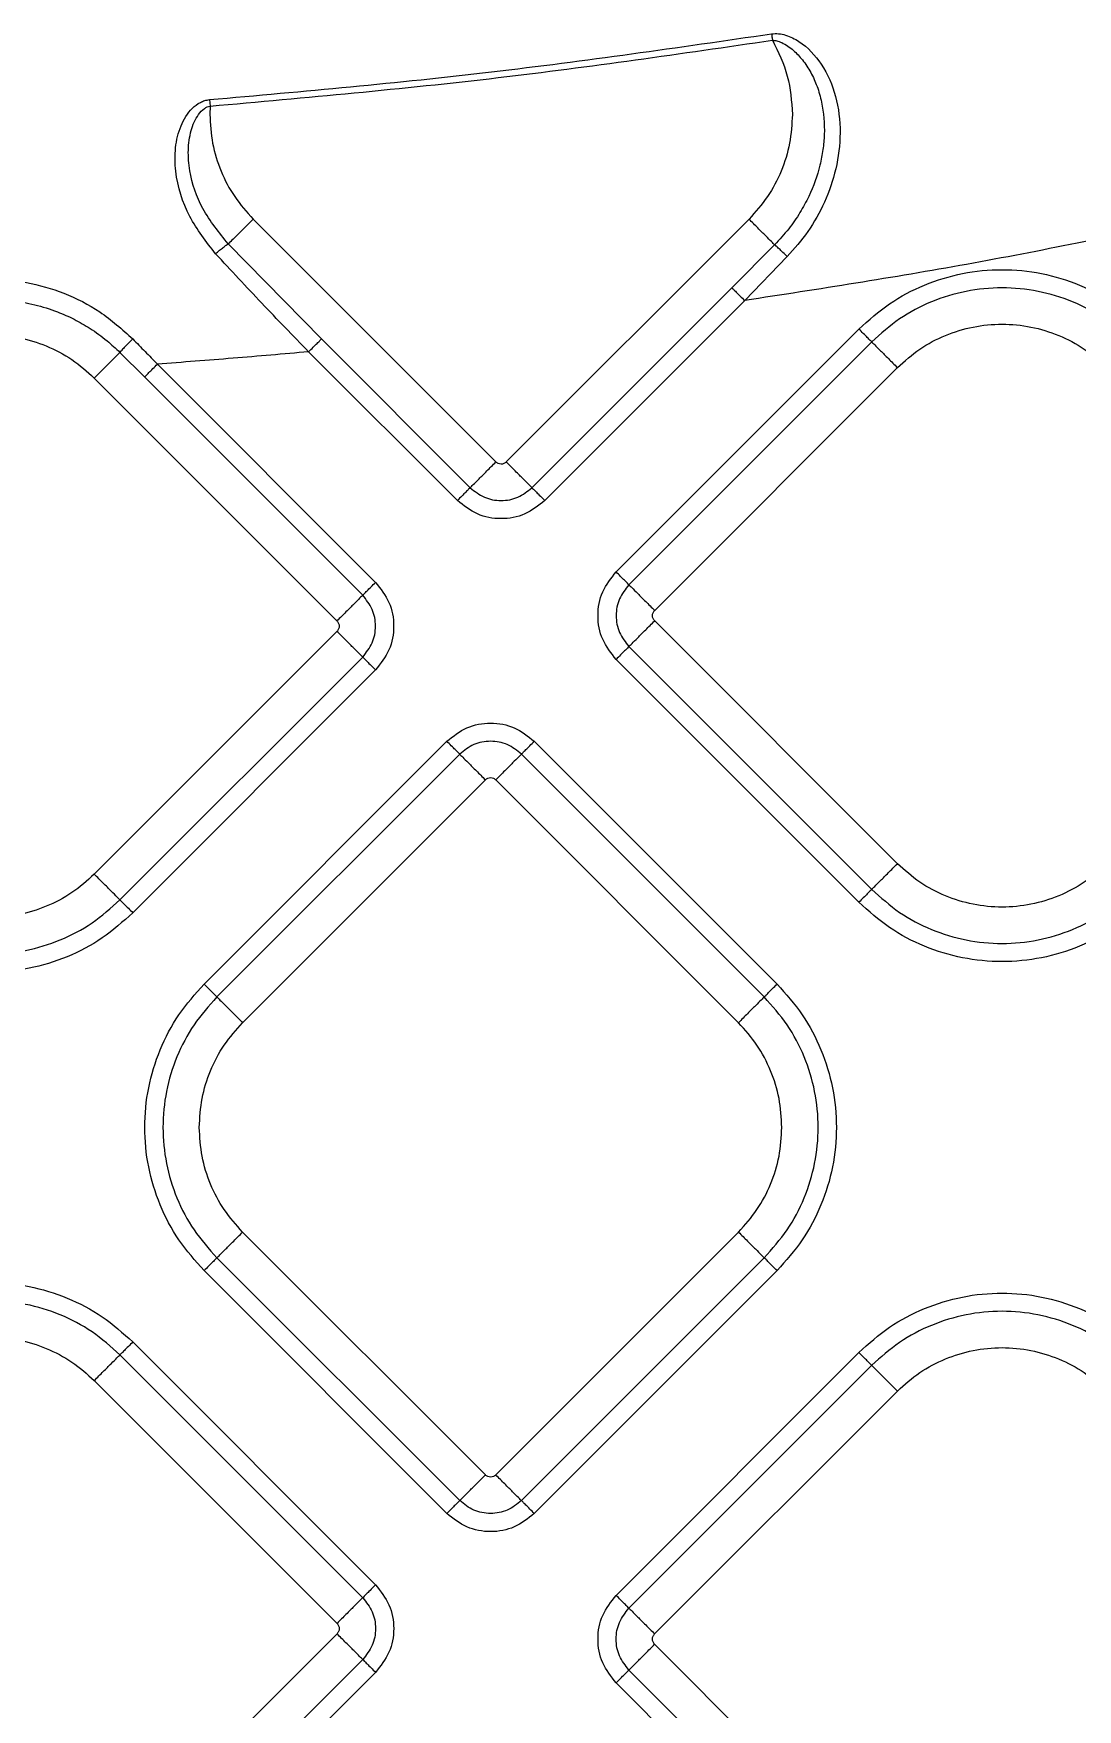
# Model space of a CAD drawing. Extents: x 939 to 1039, y 781 to 934.
# Drawn here: x 968.174 to 971.007, y 839.913 to 844.46 of the extents above; entities that cross this region are included whole.
import ezdxf

# ---------------------------------------------------------------- set-up
doc = ezdxf.new("R2010")
doc.units = 0
doc.header["$MEASUREMENT"] = 0
doc.layers.add('1', color=4, linetype='Continuous')

# ---------------------------------------------------------------- blocks, each defined once
blk = doc.blocks.new('Envoy')
at = {"layer": '1', "color": 3, "linetype": 'Continuous', "lineweight": 25}
for p, q in [((29.9975, 45.1063), (29.9989, 45.0887)), ((29.9989, 45.0887), (29.9983, 45.0662)), ((30.7748, 44.1233), (30.1159, 44.7821)), ((31.4619, 44.7821), (30.8031, 44.1233)), ((30.3015, 44.4571), (30.0485, 44.7147)), ((31.5314, 44.7126), (31.4153, 44.596)), ((31.5658, 44.6803), (31.4501, 44.5612)), ((30.8728, 44.0535), (31.4153, 44.596)), ((31.4501, 44.5612), (30.9077, 44.0187)), ((31.1012, 43.8252), (31.76, 44.484)), ((30.6702, 44.0187), (30.2666, 44.4222)), ((30.3015, 44.4571), (30.7051, 44.0535)), ((31.7949, 44.4491), (31.1361, 43.7903)), ((29.7543, 44.4205), (29.8212, 44.3538)), ((29.8561, 44.3887), (30.4481, 43.7966)), ((31.2058, 43.7206), (31.8646, 44.3794)), ((29.6847, 44.3509), (30.3435, 43.692)), ((30.4133, 43.7618), (29.8212, 44.3538)), ((30.3435, 43.6638), (29.6847, 43.0049)), ((31.8646, 43.0334), (31.2058, 43.6923)), ((31.1361, 43.6225), (31.7949, 42.9637)), ((29.7544, 42.9352), (30.4133, 43.594)), ((30.4481, 43.5592), (29.7893, 42.9003)), ((31.76, 42.9289), (31.1012, 43.5877)), ((29.9828, 42.7068), (30.6417, 43.3656)), ((30.6765, 43.3308), (30.0177, 42.6719)), ((31.5031, 42.6719), (30.8443, 43.3308)), ((30.8791, 43.3656), (31.538, 42.7068)), ((30.0874, 42.6022), (30.7463, 43.261)), ((30.7745, 43.261), (31.4334, 42.6022)), ((30.7463, 41.3752), (30.0874, 42.0341)), ((31.4334, 42.0341), (30.7745, 41.3752)), ((30.6417, 41.2707), (29.9828, 41.9295)), ((30.0177, 41.9644), (30.6765, 41.3055)), ((30.8443, 41.3055), (31.5031, 41.9644)), ((31.538, 41.9295), (30.8791, 41.2707)), ((30.4133, 41.0423), (29.7545, 41.7011)), ((29.7893, 41.736), (30.4481, 41.0772)), ((31.1012, 41.0486), (31.76, 41.7075)), ((31.7949, 41.6726), (31.136, 41.0138)), ((29.6847, 41.6314), (30.3436, 40.9726)), ((31.2057, 40.944), (31.8646, 41.6029)), ((30.3436, 40.9443), (29.6847, 40.2854)), ((29.7545, 40.2157), (30.4133, 40.8745)), ((31.8646, 40.2569), (31.2057, 40.9158)), ((30.4481, 40.8397), (29.7893, 40.1809)), ((31.136, 40.846), (31.7949, 40.1872)), ((31.76, 40.1523), (31.1012, 40.8112))]:
    blk.add_line(p, q, dxfattribs=at)
for points, knots in [([(29.9975, 45.1063), (30.2528, 45.129), (30.7629, 45.1744), (31.2697, 45.248), (31.5228, 45.2848)], [0, 0, 0, 0, 0.500506, 1, 1, 1, 1]), ([(31.5228, 45.2848), (31.5293, 45.2852), (31.5423, 45.2861), (31.5683, 45.28), (31.6127, 45.258), (31.6642, 45.2024), (31.7015, 45.1155), (31.713, 45.0172), (31.7008, 44.919), (31.6695, 44.8283), (31.6247, 44.7475), (31.5851, 44.7024), (31.5658, 44.6803)], [0, 0, 0, 0, 0.025868, 0.052132, 0.106869, 0.227047, 0.359468, 0.496343, 0.630721, 0.75945, 0.882314, 1, 1, 1, 1]), ([(31.5228, 45.2848), (31.5233, 45.2819), (31.5242, 45.2763), (31.5251, 45.2703), (31.5255, 45.2674)], [0, 0, 0, 0, 0.5, 1, 1, 1, 1]), ([(29.9989, 45.0887), (30.2599, 45.112), (30.7704, 45.1576), (31.2776, 45.2313), (31.5255, 45.2674)], [0, 0, 0, 0, 0.511251, 1, 1, 1, 1]), ([(31.5255, 45.2674), (31.5294, 45.267), (31.5381, 45.2662), (31.5583, 45.2583), (31.5826, 45.2412), (31.6088, 45.2131), (31.6304, 45.1801), (31.6477, 45.1416), (31.6637, 45.0858), (31.6683, 45.0274), (31.6631, 44.9701), (31.6521, 44.9132), (31.6313, 44.8554), (31.6003, 44.7985), (31.5698, 44.754), (31.5445, 44.7267), (31.5314, 44.7126)], [0, 0, 0, 0, 0.01782, 0.039769, 0.098566, 0.153772, 0.217828, 0.281815, 0.35031, 0.487608, 0.550422, 0.615787, 0.753925, 0.829965, 0.91199, 1, 1, 1, 1]), ([(31.5255, 45.2674), (31.5412, 45.2356), (31.5725, 45.1721), (31.5772, 45.1015), (31.5796, 45.0662)], [0, 0, 0, 0, 0.5000002, 1, 1, 1, 1]), ([(30.0142, 44.6881), (29.9887, 44.7207), (29.9362, 44.7877), (29.9043, 44.8909), (29.9028, 44.9754), (29.9168, 45.0347), (29.9421, 45.0771), (29.9682, 45.0972), (29.9845, 45.1043), (29.9932, 45.1056), (29.9975, 45.1063)], [0, 0, 0, 0, 0.24977, 0.513541, 0.646878, 0.775085, 0.89297, 0.947503, 0.973904, 1, 1, 1, 1]), ([(30.0485, 44.7147), (30.0234, 44.7454), (29.9751, 44.8047), (29.944, 44.896), (29.9381, 44.9687), (29.9452, 45.0209), (29.9613, 45.0597), (29.9794, 45.0798), (29.9908, 45.0868), (29.9963, 45.0881), (29.9989, 45.0887)], [0, 0, 0, 0, 0.27621, 0.532978, 0.666338, 0.793502, 0.907403, 0.960528, 0.981591, 1, 1, 1, 1]), ([(29.9983, 45.0662), (29.9998, 45.0399), (30.0027, 44.9873), (30.0268, 44.9116), (30.0633, 44.8411), (30.0984, 44.8018), (30.1159, 44.7821)], [0, 0, 0, 0, 0.249999, 0.499998, 0.749997, 1, 1, 1, 1]), ([(31.5796, 45.0662), (31.5781, 45.0399), (31.5751, 44.9873), (31.5511, 44.9116), (31.5145, 44.8411), (31.4794, 44.8018), (31.4619, 44.7821)], [0, 0, 0, 0, 0.25, 0.500001, 0.750001, 1, 1, 1, 1]), ([(30.1159, 44.7821), (30.1085, 44.7746), (30.0935, 44.7597), (30.0735, 44.7397), (30.0572, 44.7234), (30.0514, 44.7176), (30.0485, 44.7147)], [0, 0, 0, 0, 0.250008, 0.499999, 0.749997, 1, 1, 1, 1]), ([(32.6514, 44.7781), (32.4521, 44.7368), (32.0535, 44.6543), (31.6512, 44.5922), (31.4501, 44.5612)], [0, 0, 0, 0, 0.500112, 1, 1, 1, 1]), ([(31.5314, 44.7126), (31.5291, 44.7149), (31.5245, 44.7195), (31.5079, 44.7361), (31.4864, 44.7576), (31.4701, 44.7739), (31.4619, 44.7821)], [0, 0, 0, 0, 0.249997, 0.500001, 0.750002, 1, 1, 1, 1]), ([(30.0142, 44.6881), (30.0178, 44.6913), (30.025, 44.6978), (30.0349, 44.7058), (30.0433, 44.7119), (30.0468, 44.7138), (30.0485, 44.7147)], [0, 0, 0, 0, 0.250013, 0.5000214, 0.7500113, 1, 1, 1, 1]), ([(31.5658, 44.6803), (31.5618, 44.6842), (31.5538, 44.6921), (31.5433, 44.702), (31.5351, 44.7096), (31.5326, 44.7116), (31.5314, 44.7126)], [0, 0, 0, 0, 0.249986, 0.500002, 0.750005, 1, 1, 1, 1]), ([(30.2666, 44.4222), (30.224, 44.4661), (30.1385, 44.5539), (30.0557, 44.6433), (30.0142, 44.6881)], [0, 0, 0, 0, 0.499528, 1, 1, 1, 1]), ([(29.0123, 44.458), (29.0402, 44.483), (29.0949, 44.532), (29.1921, 44.5817), (29.2932, 44.612), (29.3972, 44.6224), (29.5018, 44.6133), (29.6045, 44.5835), (29.7041, 44.5333), (29.7602, 44.483), (29.789, 44.4571)], [0, 0, 0, 0, 0.1300783, 0.2546924, 0.3758531, 0.4955832, 0.6158424, 0.7386264, 0.8660041, 1, 1, 1, 1]), ([(31.76, 44.484), (31.7869, 44.508), (31.8407, 44.5559), (31.9372, 44.6062), (32.0407, 44.6379), (32.1487, 44.6485), (32.2566, 44.6379), (32.3602, 44.6062), (32.4567, 44.5559), (32.5104, 44.508), (32.5373, 44.484)], [0, 0, 0, 0, 0.125001, 0.25, 0.374999, 0.5, 0.625001, 0.75, 0.874999, 1, 1, 1, 1]), ([(29.0471, 44.4203), (29.0568, 44.4294), (29.0814, 44.4526), (29.1236, 44.4834), (29.1697, 44.5099), (29.2196, 44.5322), (29.2743, 44.55), (29.3365, 44.5618), (29.3985, 44.5659), (29.4608, 44.5625), (29.5236, 44.5512), (29.5804, 44.5333), (29.6304, 44.511), (29.6757, 44.485), (29.7175, 44.455), (29.7429, 44.4313), (29.7543, 44.4205)], [0, 0, 0, 0, 0.050887, 0.129457, 0.199647, 0.254065, 0.338636, 0.419296, 0.496083, 0.576079, 0.657554, 0.739962, 0.803452, 0.867025, 0.939758, 1, 1, 1, 1]), ([(31.4153, 44.596), (31.4164, 44.5949), (31.4186, 44.5927), (31.4269, 44.5844), (31.4377, 44.5736), (31.446, 44.5653), (31.4501, 44.5612)], [0, 0, 0, 0, 0.249997, 0.499995, 0.749999, 1, 1, 1, 1]), ([(32.5025, 44.4491), (32.478, 44.4709), (32.429, 44.5146), (32.3412, 44.5604), (32.247, 44.5892), (32.1487, 44.5989), (32.0504, 44.5892), (31.9561, 44.5604), (31.8683, 44.5146), (31.8194, 44.4709), (31.7949, 44.4491)], [0, 0, 0, 0, 0.125, 0.25, 0.375, 0.5, 0.625, 0.75, 0.875, 1, 1, 1, 1]), ([(29.1166, 44.3509), (29.1362, 44.3684), (29.1755, 44.4035), (29.246, 44.4402), (29.3217, 44.4634), (29.4006, 44.4711), (29.4796, 44.4634), (29.5552, 44.4402), (29.6258, 44.4035), (29.6651, 44.3684), (29.6847, 44.3509)], [0, 0, 0, 0, 0.125, 0.249999, 0.374999, 0.500002, 0.625001, 0.750001, 0.875, 1, 1, 1, 1]), ([(31.7949, 44.4491), (31.7938, 44.4502), (31.7916, 44.4524), (31.7833, 44.4607), (31.7724, 44.4716), (31.7642, 44.4798), (31.76, 44.484)], [0, 0, 0, 0, 0.249994, 0.49999, 0.749991, 1, 1, 1, 1]), ([(31.8646, 44.3794), (31.8843, 44.3969), (31.9236, 44.432), (31.9941, 44.4687), (32.0698, 44.4919), (32.1487, 44.4996), (32.2276, 44.4919), (32.3033, 44.4687), (32.3738, 44.432), (32.4131, 44.3969), (32.4327, 44.3794)], [0, 0, 0, 0, 0.125001, 0.25, 0.374999, 0.5, 0.625001, 0.75, 0.874999, 1, 1, 1, 1]), ([(29.789, 44.4571), (29.7848, 44.4529), (29.7765, 44.4445), (29.7657, 44.4332), (29.7574, 44.4243), (29.7554, 44.4218), (29.7543, 44.4205)], [0, 0, 0, 0, 0.24999, 0.499993, 0.750006, 1, 1, 1, 1]), ([(29.789, 44.4571), (29.8002, 44.4457), (29.8226, 44.423), (29.8449, 44.4001), (29.8561, 44.3887)], [0, 0, 0, 0, 0.499672, 1, 1, 1, 1]), ([(30.2666, 44.4222), (30.1982, 44.4162), (30.0614, 44.4042), (29.9245, 44.3938), (29.8561, 44.3887)], [0, 0, 0, 0, 0.500131, 1, 1, 1, 1]), ([(30.2666, 44.4222), (30.2708, 44.4264), (30.2791, 44.4347), (30.2899, 44.4455), (30.2982, 44.4538), (30.3004, 44.456), (30.3015, 44.4571)], [0, 0, 0, 0, 0.249999, 0.500001, 0.750005, 1, 1, 1, 1]), ([(31.7949, 44.4491), (31.7971, 44.4469), (31.8015, 44.4425), (31.8181, 44.4259), (31.8398, 44.4042), (31.8563, 44.3877), (31.8646, 44.3794)], [0, 0, 0, 0, 0.249996, 0.500002, 0.750001, 1, 1, 1, 1]), ([(29.7543, 44.4205), (29.7521, 44.4182), (29.7475, 44.4137), (29.7309, 44.3971), (29.7094, 44.3756), (29.6929, 44.3591), (29.6847, 44.3509)], [0, 0, 0, 0, 0.249993, 0.500002, 0.749996, 1, 1, 1, 1]), ([(29.8212, 44.3538), (29.8223, 44.3549), (29.8245, 44.3571), (29.8328, 44.3654), (29.8437, 44.3763), (29.8519, 44.3845), (29.8561, 44.3887)], [0, 0, 0, 0, 0.250001, 0.499993, 0.749997, 1, 1, 1, 1]), ([(30.7051, 44.0535), (30.7073, 44.0558), (30.7117, 44.0602), (30.7283, 44.0768), (30.7499, 44.0984), (30.7665, 44.115), (30.7748, 44.1233)], [0, 0, 0, 0, 0.249994, 0.499999, 0.749996, 1, 1, 1, 1]), ([(30.8031, 44.1233), (30.801, 44.1216), (30.7969, 44.1183), (30.7889, 44.1169), (30.781, 44.1184), (30.7768, 44.1216), (30.7748, 44.1233)], [0, 0, 0, 0, 0.250203, 0.500147, 0.750075, 1, 1, 1, 1]), ([(30.8728, 44.0535), (30.8706, 44.0558), (30.8661, 44.0602), (30.8495, 44.0768), (30.8279, 44.0984), (30.8113, 44.115), (30.8031, 44.1233)], [0, 0, 0, 0, 0.249995, 0.5000035, 0.7500012, 1, 1, 1, 1]), ([(30.7051, 44.0535), (30.7039, 44.0524), (30.7017, 44.0502), (30.6934, 44.0419), (30.6826, 44.0311), (30.6743, 44.0228), (30.6702, 44.0187)], [0, 0, 0, 0, 0.249993, 0.499986, 0.749994, 1, 1, 1, 1]), ([(30.9077, 44.0187), (30.8903, 44.005), (30.8556, 43.9775), (30.7889, 43.9655), (30.7223, 43.9775), (30.6875, 44.005), (30.6702, 44.0187)], [0, 0, 0, 0, 0.250066, 0.49998, 0.749929, 1, 1, 1, 1]), ([(30.7051, 44.0535), (30.7173, 44.0439), (30.7419, 44.0245), (30.7889, 44.0159), (30.836, 44.0245), (30.8605, 44.0439), (30.8728, 44.0535)], [0, 0, 0, 0, 0.249877, 0.500012, 0.750135, 1, 1, 1, 1]), ([(30.8728, 44.0535), (30.8739, 44.0524), (30.8761, 44.0502), (30.8844, 44.0419), (30.8952, 44.0311), (30.9035, 44.0228), (30.9077, 44.0187)], [0, 0, 0, 0, 0.249996, 0.499992, 0.750002, 1, 1, 1, 1]), ([(30.4133, 43.7618), (30.4144, 43.7629), (30.4166, 43.7651), (30.4249, 43.7734), (30.4357, 43.7842), (30.444, 43.7925), (30.4481, 43.7966)], [0, 0, 0, 0, 0.249993, 0.499992, 0.749997, 1, 1, 1, 1]), ([(30.4481, 43.7966), (30.4618, 43.7793), (30.4893, 43.7445), (30.5013, 43.6779), (30.4893, 43.6113), (30.4618, 43.5765), (30.4481, 43.5592)], [0, 0, 0, 0, 0.250071, 0.500017, 0.749934, 1, 1, 1, 1]), ([(31.1012, 43.5877), (31.0875, 43.605), (31.06, 43.6398), (31.048, 43.7064), (31.06, 43.7731), (31.0875, 43.8078), (31.1012, 43.8252)], [0, 0, 0, 0, 0.250071, 0.500018, 0.749934, 1, 1, 1, 1]), ([(31.1361, 43.7903), (31.1349, 43.7914), (31.1327, 43.7936), (31.1244, 43.8019), (31.1136, 43.8127), (31.1053, 43.821), (31.1012, 43.8252)], [0, 0, 0, 0, 0.249993, 0.499992, 0.749998, 1, 1, 1, 1]), ([(31.1361, 43.7903), (31.1264, 43.778), (31.107, 43.7535), (31.0984, 43.7064), (31.107, 43.6594), (31.1264, 43.6348), (31.1361, 43.6225)], [0, 0, 0, 0, 0.249861, 0.499986, 0.750125, 1, 1, 1, 1]), ([(31.1361, 43.7903), (31.1383, 43.7881), (31.1427, 43.7836), (31.1593, 43.767), (31.1809, 43.7454), (31.1975, 43.7288), (31.2058, 43.7206)], [0, 0, 0, 0, 0.249995, 0.5000035, 0.7500012, 1, 1, 1, 1]), ([(30.4133, 43.7618), (30.4111, 43.7596), (30.4066, 43.7551), (30.39, 43.7385), (30.3684, 43.7169), (30.3518, 43.7003), (30.3435, 43.692)], [0, 0, 0, 0, 0.249996, 0.500006, 0.750001, 1, 1, 1, 1]), ([(30.4133, 43.594), (30.4229, 43.6063), (30.4423, 43.6308), (30.4509, 43.6779), (30.4423, 43.725), (30.4229, 43.7495), (30.4133, 43.7618)], [0, 0, 0, 0, 0.249861, 0.499986, 0.750125, 1, 1, 1, 1]), ([(31.2058, 43.6923), (31.2041, 43.6943), (31.2009, 43.6985), (31.1994, 43.7064), (31.2009, 43.7143), (31.2041, 43.7185), (31.2058, 43.7206)], [0, 0, 0, 0, 0.250237, 0.5, 0.749767, 1, 1, 1, 1]), ([(30.3435, 43.692), (30.3452, 43.69), (30.3484, 43.6858), (30.3499, 43.6779), (30.3484, 43.67), (30.3452, 43.6658), (30.3435, 43.6638)], [0, 0, 0, 0, 0.250218, 0.5, 0.749782, 1, 1, 1, 1]), ([(30.4133, 43.594), (30.4111, 43.5963), (30.4066, 43.6007), (30.39, 43.6173), (30.3684, 43.6389), (30.3518, 43.6555), (30.3435, 43.6638)], [0, 0, 0, 0, 0.249996, 0.500006, 0.750001, 1, 1, 1, 1]), ([(31.1361, 43.6225), (31.1383, 43.6248), (31.1427, 43.6292), (31.1593, 43.6458), (31.1809, 43.6674), (31.1975, 43.684), (31.2058, 43.6923)], [0, 0, 0, 0, 0.249995, 0.500004, 0.750002, 1, 1, 1, 1]), ([(31.1361, 43.6225), (31.1349, 43.6214), (31.1327, 43.6192), (31.1244, 43.6109), (31.1136, 43.6001), (31.1053, 43.5918), (31.1012, 43.5877)], [0, 0, 0, 0, 0.2499932, 0.4999919, 0.7499968, 1, 1, 1, 1]), ([(30.4133, 43.594), (30.4144, 43.5929), (30.4166, 43.5907), (30.4249, 43.5824), (30.4357, 43.5716), (30.444, 43.5633), (30.4481, 43.5592)], [0, 0, 0, 0, 0.249993, 0.499992, 0.749997, 1, 1, 1, 1]), ([(30.6417, 43.3656), (30.659, 43.3793), (30.6938, 43.4068), (30.7604, 43.4188), (30.8271, 43.4068), (30.8618, 43.3793), (30.8791, 43.3656)], [0, 0, 0, 0, 0.250071, 0.500016, 0.74993, 1, 1, 1, 1]), ([(30.6765, 43.3308), (30.6754, 43.3319), (30.6732, 43.3341), (30.6649, 43.3424), (30.6541, 43.3532), (30.6458, 43.3615), (30.6417, 43.3656)], [0, 0, 0, 0, 0.2499966, 0.4999915, 0.7500022, 1, 1, 1, 1]), ([(30.8443, 43.3308), (30.832, 43.3404), (30.8075, 43.3598), (30.7604, 43.3684), (30.7133, 43.3598), (30.6888, 43.3404), (30.6765, 43.3308)], [0, 0, 0, 0, 0.2498598, 0.4999825, 0.7501235, 1, 1, 1, 1]), ([(30.6765, 43.3308), (30.6788, 43.3286), (30.6832, 43.3241), (30.6998, 43.3075), (30.7214, 43.2859), (30.738, 43.2693), (30.7463, 43.261)], [0, 0, 0, 0, 0.249995, 0.500004, 0.750002, 1, 1, 1, 1]), ([(30.8443, 43.3308), (30.8421, 43.3286), (30.8376, 43.3241), (30.821, 43.3075), (30.7994, 43.2859), (30.7828, 43.2693), (30.7745, 43.261)], [0, 0, 0, 0, 0.249995, 0.499999, 0.749996, 1, 1, 1, 1]), ([(30.8443, 43.3308), (30.8454, 43.3319), (30.8476, 43.3341), (30.8559, 43.3424), (30.8667, 43.3532), (30.875, 43.3615), (30.8791, 43.3656)], [0, 0, 0, 0, 0.249993, 0.499986, 0.749994, 1, 1, 1, 1]), ([(30.7463, 43.261), (30.7483, 43.2627), (30.7525, 43.2659), (30.7604, 43.2674), (30.7683, 43.2659), (30.7725, 43.2627), (30.7745, 43.261)], [0, 0, 0, 0, 0.250238, 0.499997, 0.749793, 1, 1, 1, 1]), ([(31.7949, 42.9637), (31.7971, 42.9659), (31.8015, 42.9704), (31.8181, 42.987), (31.8398, 43.0086), (31.8563, 43.0252), (31.8646, 43.0334)], [0, 0, 0, 0, 0.249996, 0.500003, 0.750001, 1, 1, 1, 1]), ([(32.4327, 43.0334), (32.4131, 43.0159), (32.3738, 42.9808), (32.3033, 42.9441), (32.2276, 42.9209), (32.1487, 42.9132), (32.0698, 42.9209), (31.9941, 42.9441), (31.9236, 42.9808), (31.8843, 43.0159), (31.8646, 43.0334)], [0, 0, 0, 0, 0.125001, 0.25, 0.374999, 0.5, 0.625001, 0.75, 0.874999, 1, 1, 1, 1]), ([(29.6847, 43.0049), (29.6651, 42.9874), (29.6258, 42.9523), (29.5552, 42.9156), (29.4796, 42.8924), (29.4006, 42.8847), (29.3217, 42.8924), (29.246, 42.9156), (29.1755, 42.9523), (29.1362, 42.9874), (29.1166, 43.0049)], [0, 0, 0, 0, 0.124999, 0.249999, 0.374999, 0.499998, 0.625001, 0.750001, 0.875001, 1, 1, 1, 1]), ([(29.7544, 42.9352), (29.7522, 42.9374), (29.7478, 42.9418), (29.7312, 42.9584), (29.7095, 42.9801), (29.693, 42.9966), (29.6847, 43.0049)], [0, 0, 0, 0, 0.249996, 0.500006, 0.75, 1, 1, 1, 1]), ([(29.0469, 42.9352), (29.0713, 42.9134), (29.1203, 42.8697), (29.2081, 42.8239), (29.3024, 42.7951), (29.4006, 42.7855), (29.4989, 42.7951), (29.5932, 42.8239), (29.681, 42.8697), (29.73, 42.9134), (29.7544, 42.9352)], [0, 0, 0, 0, 0.124999, 0.250001, 0.375, 0.500001, 0.625, 0.749999, 0.875001, 1, 1, 1, 1]), ([(29.7544, 42.9352), (29.7555, 42.9341), (29.7578, 42.9319), (29.766, 42.9236), (29.7769, 42.9128), (29.7852, 42.9045), (29.7893, 42.9003)], [0, 0, 0, 0, 0.249994, 0.499981, 0.750002, 1, 1, 1, 1]), ([(31.7949, 42.9637), (31.7938, 42.9626), (31.7916, 42.9604), (31.7833, 42.9521), (31.7724, 42.9413), (31.7642, 42.933), (31.76, 42.9289)], [0, 0, 0, 0, 0.249994, 0.499991, 0.749989, 1, 1, 1, 1]), ([(32.5373, 42.9289), (32.5104, 42.9049), (32.4567, 42.8569), (32.3602, 42.8066), (32.2566, 42.7749), (32.1487, 42.7644), (32.0407, 42.7749), (31.9372, 42.8066), (31.8407, 42.8569), (31.7869, 42.9049), (31.76, 42.9289)], [0, 0, 0, 0, 0.125001, 0.25, 0.374999, 0.5, 0.625001, 0.75, 0.874999, 1, 1, 1, 1]), ([(31.7949, 42.9637), (31.8194, 42.9419), (31.8683, 42.8982), (31.9561, 42.8524), (32.0504, 42.8236), (32.1487, 42.814), (32.247, 42.8236), (32.3412, 42.8524), (32.429, 42.8982), (32.478, 42.9419), (32.5025, 42.9637)], [0, 0, 0, 0, 0.125, 0.25, 0.375, 0.5, 0.625, 0.75, 0.875, 1, 1, 1, 1]), ([(29.7893, 42.9003), (29.7624, 42.8764), (29.7086, 42.8284), (29.6122, 42.7781), (29.5086, 42.7464), (29.4006, 42.7358), (29.2927, 42.7464), (29.1891, 42.7781), (29.0926, 42.8284), (29.0389, 42.8764), (29.012, 42.9003)], [0, 0, 0, 0, 0.125, 0.25, 0.374999, 0.499999, 0.625001, 0.75, 0.875, 1, 1, 1, 1]), ([(29.9828, 41.9295), (29.9589, 41.9564), (29.9109, 42.0101), (29.8606, 42.1066), (29.8289, 42.2102), (29.8183, 42.3181), (29.8289, 42.4261), (29.8606, 42.5297), (29.9109, 42.6261), (29.9589, 42.6799), (29.9828, 42.7068)], [0, 0, 0, 0, 0.125, 0.249999, 0.375, 0.5, 0.625, 0.750001, 0.875001, 1, 1, 1, 1]), ([(30.0177, 42.6719), (30.0166, 42.673), (30.0144, 42.6752), (30.0061, 42.6835), (29.9953, 42.6944), (29.987, 42.7027), (29.9828, 42.7068)], [0, 0, 0, 0, 0.249995, 0.499982, 0.750004, 1, 1, 1, 1]), ([(31.5031, 42.6719), (31.5042, 42.673), (31.5064, 42.6752), (31.5147, 42.6835), (31.5255, 42.6944), (31.5338, 42.7027), (31.538, 42.7068)], [0, 0, 0, 0, 0.2499927, 0.499989, 0.7500022, 1, 1, 1, 1]), ([(31.538, 42.7068), (31.562, 42.6799), (31.6099, 42.6261), (31.6602, 42.5297), (31.6919, 42.4261), (31.7025, 42.3181), (31.6919, 42.2102), (31.6602, 42.1066), (31.6099, 42.0101), (31.562, 41.9564), (31.538, 41.9295)], [0, 0, 0, 0, 0.125, 0.25, 0.375, 0.5, 0.625, 0.75, 0.875, 1, 1, 1, 1]), ([(30.0177, 42.6719), (29.9959, 42.6475), (29.9522, 42.5985), (29.9064, 42.5107), (29.8776, 42.4164), (29.868, 42.3181), (29.8776, 42.2199), (29.9064, 42.1256), (29.9522, 42.0378), (29.9959, 41.9888), (30.0177, 41.9644)], [0, 0, 0, 0, 0.125, 0.25, 0.375, 0.5, 0.624999, 0.749999, 0.874999, 1, 1, 1, 1]), ([(30.0177, 42.6719), (30.0199, 42.6697), (30.0243, 42.6653), (30.0409, 42.6487), (30.0626, 42.627), (30.0792, 42.6105), (30.0874, 42.6022)], [0, 0, 0, 0, 0.249996, 0.500006, 0.75, 1, 1, 1, 1]), ([(31.5031, 42.6719), (31.5009, 42.6697), (31.4965, 42.6653), (31.4799, 42.6487), (31.4582, 42.627), (31.4417, 42.6105), (31.4334, 42.6022)], [0, 0, 0, 0, 0.249995, 0.500003, 0.750002, 1, 1, 1, 1]), ([(31.5031, 41.9644), (31.5249, 41.9888), (31.5686, 42.0378), (31.6144, 42.1256), (31.6432, 42.2199), (31.6528, 42.3181), (31.6432, 42.4164), (31.6144, 42.5107), (31.5686, 42.5985), (31.5249, 42.6475), (31.5031, 42.6719)], [0, 0, 0, 0, 0.125, 0.25, 0.375, 0.5, 0.625, 0.75, 0.875, 1, 1, 1, 1]), ([(29.9698, 42.3181), (29.9713, 42.3444), (29.9742, 42.3971), (29.9983, 42.4727), (30.0348, 42.5433), (30.0699, 42.5826), (30.0874, 42.6022)], [0, 0, 0, 0, 0.250001, 0.500001, 0.750001, 1, 1, 1, 1]), ([(31.551, 42.3181), (31.5496, 42.3444), (31.5466, 42.3971), (31.5225, 42.4727), (31.486, 42.5433), (31.4509, 42.5826), (31.4334, 42.6022)], [0, 0, 0, 0, 0.250001, 0.500001, 0.750001, 1, 1, 1, 1]), ([(30.0874, 42.0341), (30.0699, 42.0537), (30.0348, 42.093), (29.9983, 42.1635), (29.9742, 42.2392), (29.9713, 42.2918), (29.9698, 42.3181)], [0, 0, 0, 0, 0.25, 0.5, 0.75, 1, 1, 1, 1]), ([(31.4334, 42.0341), (31.4509, 42.0537), (31.486, 42.093), (31.5225, 42.1635), (31.5466, 42.2392), (31.5496, 42.2918), (31.551, 42.3181)], [0, 0, 0, 0, 0.25, 0.5, 0.75, 1, 1, 1, 1]), ([(30.0177, 41.9644), (30.0199, 41.9666), (30.0243, 41.971), (30.0409, 41.9876), (30.0626, 42.0092), (30.0792, 42.0258), (30.0874, 42.0341)], [0, 0, 0, 0, 0.249996, 0.500006, 0.750001, 1, 1, 1, 1]), ([(31.4334, 42.0341), (31.4417, 42.0258), (31.4582, 42.0092), (31.4799, 41.9876), (31.4965, 41.971), (31.5009, 41.9666), (31.5031, 41.9644)], [0, 0, 0, 0, 0.249998, 0.499996, 0.750005, 1, 1, 1, 1]), ([(30.0177, 41.9644), (30.0166, 41.9632), (30.0144, 41.961), (30.0061, 41.9527), (29.9953, 41.9419), (29.987, 41.9336), (29.9828, 41.9295)], [0, 0, 0, 0, 0.249994, 0.49998, 0.750001, 1, 1, 1, 1]), ([(31.538, 41.9295), (31.5338, 41.9336), (31.5255, 41.9419), (31.5147, 41.9527), (31.5064, 41.961), (31.5042, 41.9632), (31.5031, 41.9644)], [0, 0, 0, 0, 0.2500003, 0.5000129, 0.7500088, 1, 1, 1, 1]), ([(29.012, 41.736), (29.0389, 41.76), (29.0927, 41.8079), (29.1892, 41.8582), (29.2927, 41.8899), (29.4007, 41.9005), (29.5086, 41.8899), (29.6122, 41.8582), (29.7087, 41.8079), (29.7624, 41.76), (29.7893, 41.736)], [0, 0, 0, 0, 0.125002, 0.25, 0.374999, 0.500001, 0.625, 0.75, 0.875, 1, 1, 1, 1]), ([(29.7545, 41.7011), (29.73, 41.7229), (29.681, 41.7666), (29.5932, 41.8124), (29.499, 41.8412), (29.4007, 41.8509), (29.3024, 41.8412), (29.2081, 41.8124), (29.1203, 41.7666), (29.0714, 41.7229), (29.0469, 41.7011)], [0, 0, 0, 0, 0.124999, 0.25, 0.375, 0.499999, 0.625, 0.75, 0.874999, 1, 1, 1, 1]), ([(31.76, 41.7075), (31.7869, 41.7314), (31.8406, 41.7794), (31.9371, 41.8297), (32.0407, 41.8614), (32.1486, 41.872), (32.2566, 41.8614), (32.3602, 41.8297), (32.4566, 41.7794), (32.5104, 41.7314), (32.5373, 41.7075)], [0, 0, 0, 0, 0.125, 0.25, 0.375, 0.500001, 0.625, 0.750001, 0.875, 1, 1, 1, 1]), ([(32.5024, 41.6726), (32.478, 41.6944), (32.429, 41.7381), (32.3412, 41.7839), (32.2469, 41.8127), (32.1486, 41.8223), (32.0504, 41.8127), (31.9561, 41.7839), (31.8683, 41.7381), (31.8193, 41.6944), (31.7949, 41.6726)], [0, 0, 0, 0, 0.1250003, 0.25, 0.3749997, 0.4999993, 0.6250003, 0.75, 0.8749997, 1, 1, 1, 1]), ([(29.1166, 41.6314), (29.1363, 41.6489), (29.1756, 41.684), (29.2461, 41.7207), (29.3218, 41.7439), (29.4007, 41.7516), (29.4796, 41.7439), (29.5553, 41.7207), (29.6258, 41.684), (29.6651, 41.6489), (29.6847, 41.6314)], [0, 0, 0, 0, 0.125002, 0.250002, 0.374999, 0.500002, 0.625, 0.750001, 0.875001, 1, 1, 1, 1]), ([(29.6847, 41.6314), (29.693, 41.6397), (29.7096, 41.6562), (29.7312, 41.6779), (29.7478, 41.6945), (29.7522, 41.6989), (29.7545, 41.7011)], [0, 0, 0, 0, 0.249999, 0.500003, 0.750004, 1, 1, 1, 1]), ([(29.7893, 41.736), (29.7852, 41.7318), (29.7769, 41.7236), (29.7661, 41.7127), (29.7578, 41.7044), (29.7556, 41.7022), (29.7545, 41.7011)], [0, 0, 0, 0, 0.2499975, 0.5, 0.7500036, 1, 1, 1, 1]), ([(31.7949, 41.6726), (31.7938, 41.6737), (31.7915, 41.6759), (31.7832, 41.6842), (31.7724, 41.695), (31.7641, 41.7033), (31.76, 41.7075)], [0, 0, 0, 0, 0.249997, 0.499986, 0.749999, 1, 1, 1, 1]), ([(31.8646, 41.6029), (31.8842, 41.6204), (31.9235, 41.6555), (31.994, 41.6922), (32.0697, 41.7154), (32.1486, 41.7231), (32.2276, 41.7154), (32.3032, 41.6922), (32.3738, 41.6555), (32.4131, 41.6204), (32.4327, 41.6029)], [0, 0, 0, 0, 0.125, 0.249999, 0.375, 0.500001, 0.625, 0.750001, 0.875, 1, 1, 1, 1]), ([(31.7949, 41.6726), (31.7971, 41.6704), (31.8015, 41.666), (31.8181, 41.6494), (31.8397, 41.6277), (31.8563, 41.6112), (31.8646, 41.6029)], [0, 0, 0, 0, 0.249995, 0.500003, 0.750002, 1, 1, 1, 1]), ([(30.6765, 41.3055), (30.6788, 41.3077), (30.6832, 41.3122), (30.6998, 41.3288), (30.7214, 41.3504), (30.738, 41.367), (30.7463, 41.3752)], [0, 0, 0, 0, 0.249995, 0.500004, 0.750001, 1, 1, 1, 1]), ([(30.7745, 41.3752), (30.7725, 41.3736), (30.7683, 41.3703), (30.7604, 41.3689), (30.7525, 41.3703), (30.7483, 41.3736), (30.7463, 41.3752)], [0, 0, 0, 0, 0.250208, 0.500003, 0.74976, 1, 1, 1, 1]), ([(30.8443, 41.3055), (30.8421, 41.3077), (30.8376, 41.3122), (30.821, 41.3288), (30.7994, 41.3504), (30.7828, 41.367), (30.7745, 41.3752)], [0, 0, 0, 0, 0.249994, 0.499999, 0.749995, 1, 1, 1, 1]), ([(30.6765, 41.3055), (30.6754, 41.3044), (30.6732, 41.3022), (30.6649, 41.2939), (30.6541, 41.2831), (30.6458, 41.2748), (30.6417, 41.2707)], [0, 0, 0, 0, 0.249996, 0.499992, 0.750001, 1, 1, 1, 1]), ([(30.8443, 41.3055), (30.832, 41.2959), (30.8075, 41.2765), (30.7604, 41.2679), (30.7133, 41.2765), (30.6888, 41.2959), (30.6765, 41.3055)], [0, 0, 0, 0, 0.24986, 0.499982, 0.750124, 1, 1, 1, 1]), ([(30.8791, 41.2707), (30.875, 41.2748), (30.8667, 41.2831), (30.8559, 41.2939), (30.8476, 41.3022), (30.8454, 41.3044), (30.8443, 41.3055)], [0, 0, 0, 0, 0.250008, 0.500014, 0.750007, 1, 1, 1, 1]), ([(30.8791, 41.2707), (30.8618, 41.257), (30.8271, 41.2295), (30.7604, 41.2175), (30.6938, 41.2295), (30.659, 41.257), (30.6417, 41.2707)], [0, 0, 0, 0, 0.250069, 0.499984, 0.749929, 1, 1, 1, 1]), ([(30.4481, 41.0772), (30.444, 41.073), (30.4357, 41.0647), (30.4249, 41.0539), (30.4166, 41.0456), (30.4144, 41.0434), (30.4133, 41.0423)], [0, 0, 0, 0, 0.250004, 0.50001, 0.750002, 1, 1, 1, 1]), ([(30.4481, 41.0772), (30.4619, 41.0598), (30.4893, 41.0251), (30.5014, 40.9584), (30.4893, 40.8918), (30.4619, 40.857), (30.4481, 40.8397)], [0, 0, 0, 0, 0.250068, 0.499983, 0.74993, 1, 1, 1, 1]), ([(30.4133, 41.0423), (30.4111, 41.0401), (30.4067, 41.0356), (30.3901, 41.019), (30.3684, 40.9974), (30.3519, 40.9808), (30.3436, 40.9726)], [0, 0, 0, 0, 0.249994, 0.500008, 0.750001, 1, 1, 1, 1]), ([(30.4133, 41.0423), (30.423, 41.03), (30.4423, 41.0055), (30.4509, 40.9584), (30.4423, 40.9114), (30.423, 40.8868), (30.4133, 40.8745)], [0, 0, 0, 0, 0.249863, 0.499987, 0.750122, 1, 1, 1, 1]), ([(31.1012, 40.8112), (31.0875, 40.8285), (31.06, 40.8633), (31.048, 40.9299), (31.06, 40.9965), (31.0875, 41.0313), (31.1012, 41.0486)], [0, 0, 0, 0, 0.250069, 0.499984, 0.74993, 1, 1, 1, 1]), ([(31.136, 41.0138), (31.1349, 41.0149), (31.1327, 41.0171), (31.1244, 41.0254), (31.1136, 41.0362), (31.1053, 41.0445), (31.1012, 41.0486)], [0, 0, 0, 0, 0.249998, 0.499991, 0.749996, 1, 1, 1, 1]), ([(31.136, 40.846), (31.1264, 40.8583), (31.107, 40.8828), (31.0984, 40.9299), (31.107, 40.977), (31.1264, 41.0015), (31.136, 41.0138)], [0, 0, 0, 0, 0.249862, 0.499986, 0.750123, 1, 1, 1, 1]), ([(31.136, 41.0138), (31.1382, 41.0116), (31.1427, 41.0071), (31.1593, 40.9905), (31.1809, 40.9689), (31.1975, 40.9523), (31.2057, 40.944)], [0, 0, 0, 0, 0.249996, 0.500001, 0.750001, 1, 1, 1, 1]), ([(30.3436, 40.9726), (30.3452, 40.9705), (30.3485, 40.9663), (30.3499, 40.9584), (30.3485, 40.9505), (30.3452, 40.9463), (30.3436, 40.9443)], [0, 0, 0, 0, 0.250226, 0.499999, 0.749781, 1, 1, 1, 1]), ([(30.4133, 40.8745), (30.4111, 40.8768), (30.4067, 40.8812), (30.3901, 40.8978), (30.3684, 40.9194), (30.3519, 40.936), (30.3436, 40.9443)], [0, 0, 0, 0, 0.249994, 0.500007, 0.75, 1, 1, 1, 1]), ([(31.2057, 40.9158), (31.2041, 40.9178), (31.2009, 40.922), (31.1994, 40.9299), (31.2009, 40.9378), (31.2041, 40.942), (31.2057, 40.944)], [0, 0, 0, 0, 0.250218, 0.5, 0.749782, 1, 1, 1, 1]), ([(30.4133, 40.8745), (30.4144, 40.8734), (30.4166, 40.8712), (30.4249, 40.8629), (30.4357, 40.8521), (30.444, 40.8438), (30.4481, 40.8397)], [0, 0, 0, 0, 0.249997, 0.49999, 0.749996, 1, 1, 1, 1]), ([(31.136, 40.846), (31.1382, 40.8483), (31.1427, 40.8527), (31.1593, 40.8693), (31.1809, 40.8909), (31.1975, 40.9075), (31.2057, 40.9158)], [0, 0, 0, 0, 0.249996, 0.500001, 0.750001, 1, 1, 1, 1]), ([(31.1012, 40.8112), (31.1053, 40.8153), (31.1136, 40.8236), (31.1244, 40.8344), (31.1327, 40.8427), (31.1349, 40.8449), (31.136, 40.846)], [0, 0, 0, 0, 0.2500039, 0.5000095, 0.7500021, 1, 1, 1, 1])]:
    blk.add_open_spline(points, degree=3, knots=knots, dxfattribs=at)

msp = doc.modelspace()

# ---------------------------------------------------------------- block references
at = {"layer": '1'}
msp.add_blockref('Envoy', (938.6538, 799.1744), dxfattribs=at)

doc.saveas('drawing.dxf')
